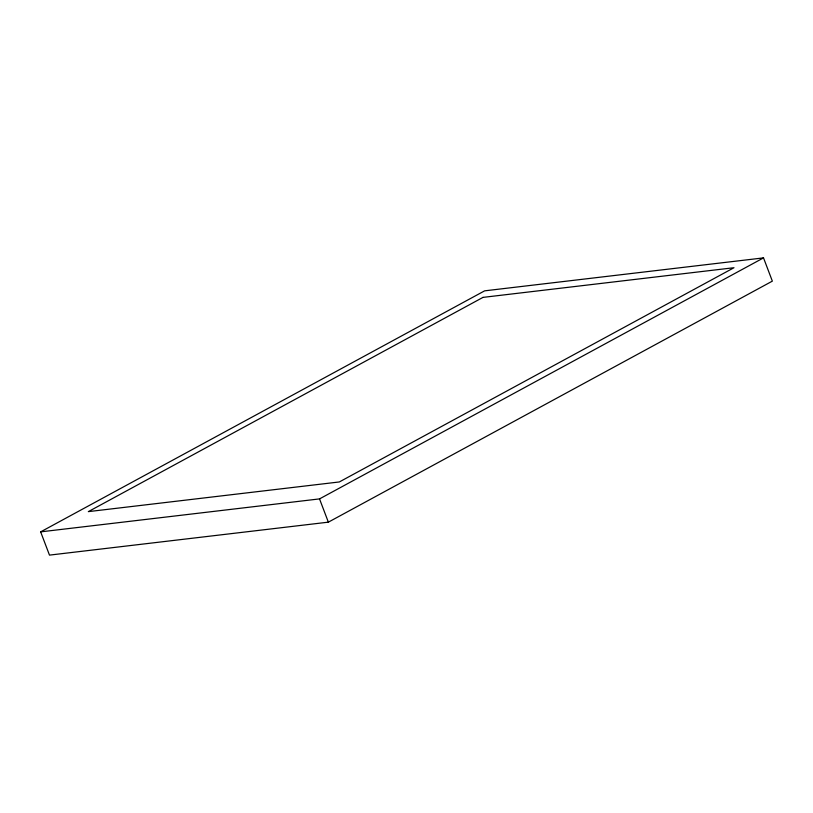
<?xml version="1.0" encoding="UTF-8"?>
<svg xmlns="http://www.w3.org/2000/svg" width="813" height="813" viewBox="0 0 813 813"><rect width="100%" height="100%" fill="white"/><g stroke="black" fill="none" stroke-linecap="round" stroke-linejoin="round"><path stroke-width="1.22" d="M40.65 531.865L484.639 290.841L763.519 257.884L772.35 281.135L328.361 522.159L49.481 555.116L40.65 531.865L319.529 498.897L763.519 257.884M319.529 498.897L328.361 522.159M482.993 297.385L88.332 511.631L339.326 481.957L733.987 267.721L482.993 297.385"/></g></svg>
